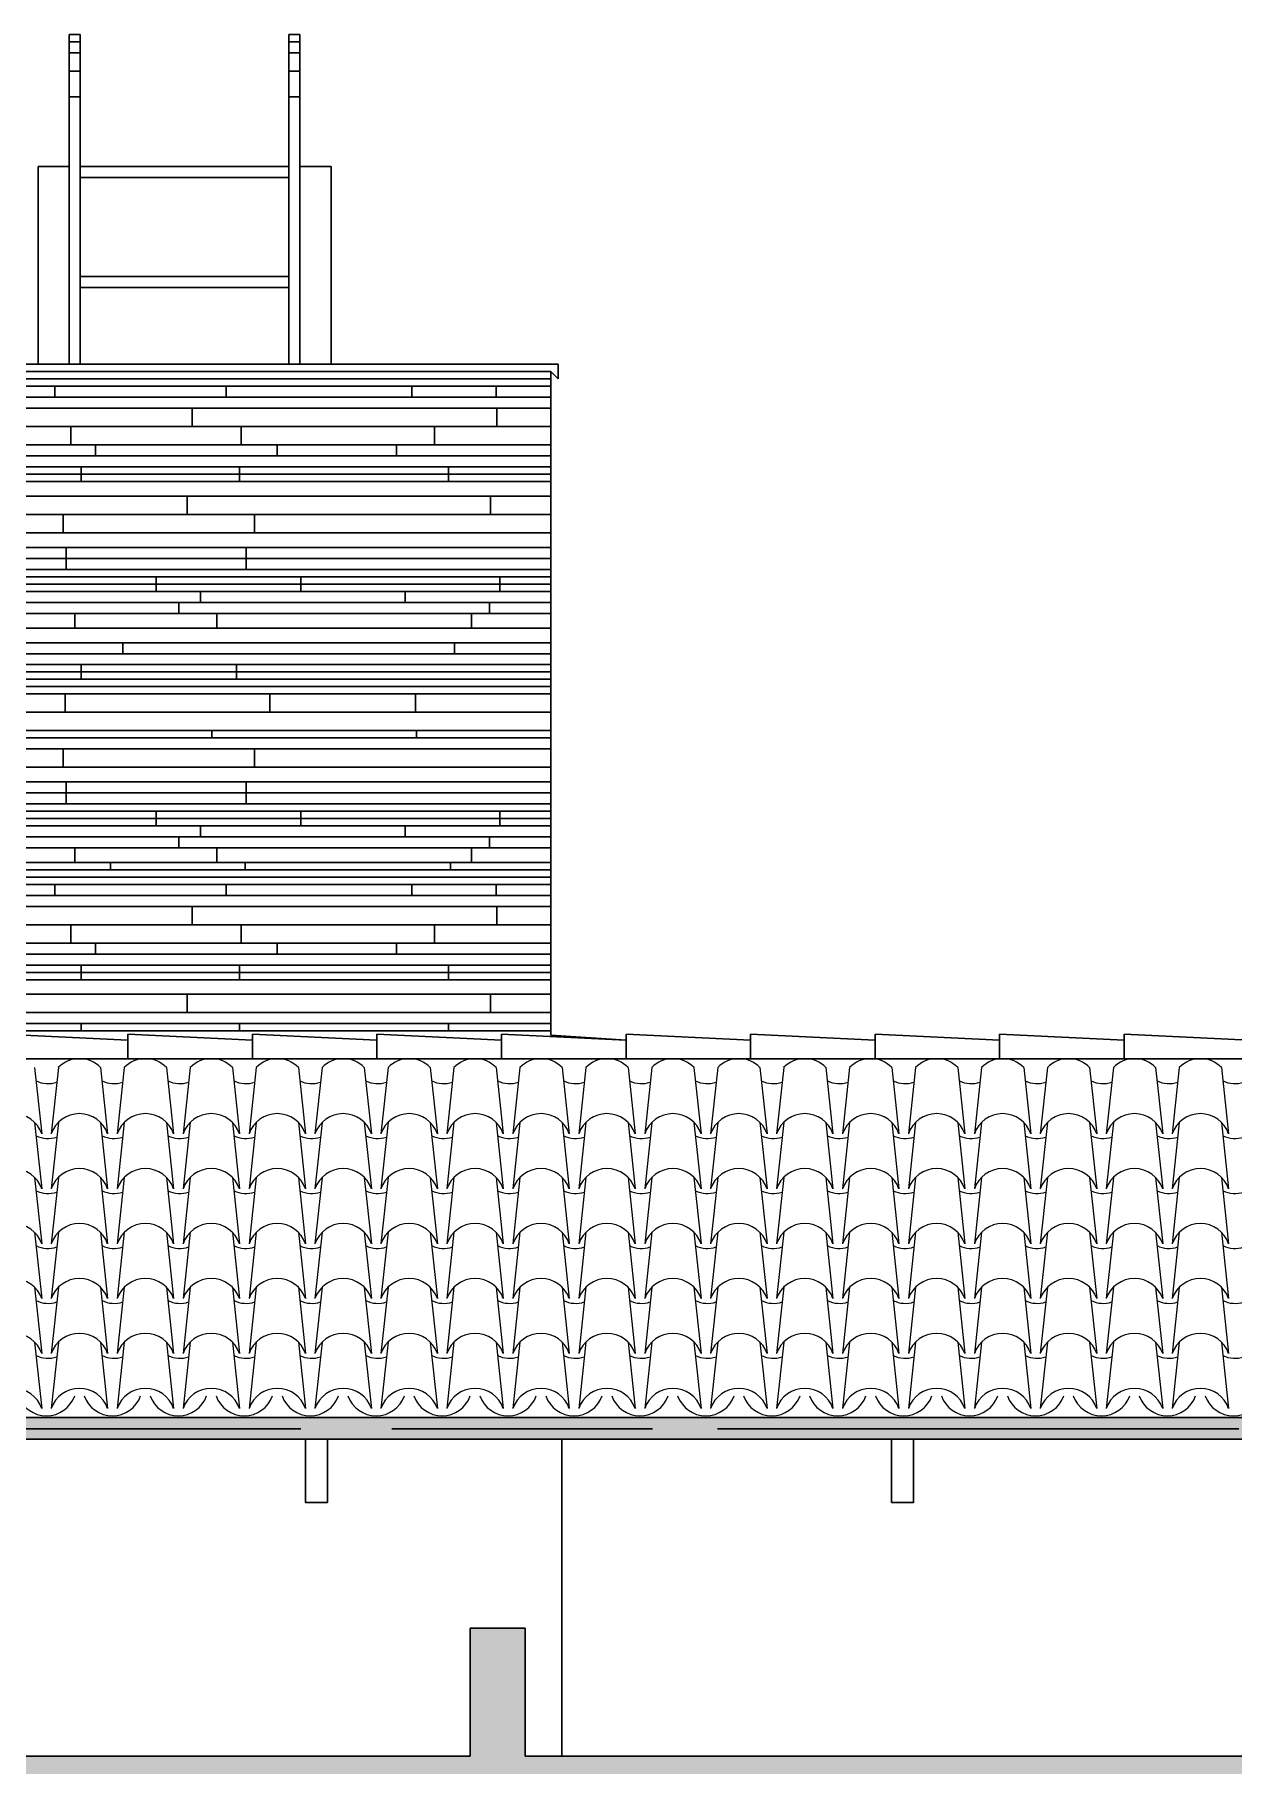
# Model space of a CAD drawing. Header units: millimetres. Extents: x -4228 to 27092, y -6721 to 984.
# Drawn here: x 23708.6 to 24035.8, y -932.7 to -460.2 of the extents above; entities that cross this region are included whole.
import ezdxf

# ---------------------------------------------------------------- set-up
doc = ezdxf.new("R2010")
doc.units = ezdxf.units.MM
doc.header["$LTSCALE"] = 50
for name, color, linetype in [('HACHURA', 2, 'Continuous'), ('hatch', 2, 'Continuous'), ('madeiramento', 2, 'Continuous'), ('PAREDES', 6, 'Continuous'), ('PAREDES3', 2, 'Continuous'), ('pedras', 2, 'Continuous'), ('PENA24', 24, 'Continuous'), ('PENA_01', 3, 'Continuous'), ('telhas', 3, 'Continuous')]:
    doc.layers.add(name, color=color, linetype=linetype)

msp = doc.modelspace()

# ---------------------------------------------------------------- hatches: boundary and pattern name
at = {"layer": 'HACHURA', "linetype": 'Continuous', "lineweight": 30}
h = msp.add_hatch(dxfattribs=at)
h.set_pattern_fill('AR-CONC', color=256, scale=0.2, style=0)
h.set_pattern_definition([(50, (26561.214, 204.87), (36.43693, -3.18782), [3.81, -41.91]), (355, (26561.214, 204.87), (-7.04857, 38.21133), [3.048, -33.528]), (100.451, (26564.25, 204.603), (29.3885, 35.02334), [3.238, -35.618]), (46.1842, (26561.214, 215.03), (54.2158, -8.40847), [5.715, -62.865]), (96.6356, (26565.73, 214.33), (47.48085, 49.4851), [4.857, -53.427]), (351.184, (26561.214, 215.03), (47.4809, 49.485), [4.572, -50.292]), (21, (26566.294, 212.49), (30.32298, -20.4531), [3.81, -41.91]), (326, (26566.294, 212.49), (12.3604, 36.8376), [3.048, -33.528]), (71.4514, (26568.82, 210.785), (42.6833, 16.38457), [3.238, -35.618]), (37.5, (26561.214, 204.869), (0.61772, 16.911008), [0, -33.1216, 0, -34.036, 0, -33.655]), (7.5, (26561.214, 204.869), (13.36393, 20.036115), [0, -19.4056, 0, -32.3596, 0, -12.827]), (327.5, (26549.886, 204.869), (27.11812, -1.14575), [0, -12.7, 0, -39.624, 0, -52.578]), (317.5, (26544.806, 204.87), (29.62584, 5.0853), [0, -16.51, 0, -26.3144, 0, -37.338])])
h.paths.add_polyline_path([(25342.52, -930.24), (24562.52, -930.24), (24562.52, -895.24), (24547.52, -895.24), (24547.52, -930.24), (24202.52, -930.24), (24202.52, -895.24), (24187.52, -895.24), (24187.52, -930.24), (23842.52, -930.24), (23842.52, -895.24), (23827.52, -895.24), (23827.52, -930.24), (22757.52, -930.24), (22757.52, -925.24), (22742.52, -925.24), (22742.52, -945.24), (22847.52, -945.24), (22847.52, -995.24), (22862.52, -995.24), (22862.52, -945.24), (23402.52, -945.24), (23402.52, -995.24), (23417.52, -995.24), (23417.52, -945.24), (24727.52, -945.24), (24907.52, -945.24), (24907.52, -970.24), (24922.52, -970.24), (24922.52, -945.24), (25027.52, -945.24), (25327.52, -945.24), (25327.52, -966.06), (25327.52, -970.24), (25342.52, -970.24)])
at = {"layer": 'hatch', "linetype": 'Continuous', "lineweight": 30}
h = msp.add_hatch(dxfattribs=at)
h.set_pattern_fill('AR-SAND', color=256, scale=0.3, style=0)
h.set_pattern_definition([(37.5, (28231.535, -1153.837), (-0.48001, 14.682397), [0, -11.5824, 0, -12.954, 0, -12.3825]), (7.5, (28231.535, -1153.837), (13.4857, 21.50475), [0, -6.2484, 0, -10.4394, 0, -4.0005]), (327.5, (28222.162, -1153.837), (23.72977, 0.043116), [0, -3.81, 0, -13.716, 0, -17.907]), (317.5, (28222.162, -1153.837), (22.90669, 6.68788), [0, -1.905, 0, -8.9916, 0, -10.287])])
h.paths.add_polyline_path([(24547.52, -843.7), (24547.52, -837.81), (23302.52, -837.81), (23302.52, -843.7), (23308.52, -843.7)])
h = msp.add_hatch(dxfattribs=at)
h.set_pattern_fill('AR-RROOF', color=3, scale=0.7, style=0)
h.set_pattern_definition([(0, (28231.535, -1153.837), (39.116, 17.78), [266.7, -35.56, 88.9, -17.78]), (0, (28255.182, -1144.947), (-17.78, 23.6474), [53.34, -5.8674, 106.68, -13.335]), (0, (28240.425, -1138.724), (92.456, 11.9126), [142.24, -24.892, 71.12, -17.78])])
h.paths.add_polyline_path([(24547.52, -837.81), (23302.52, -837.81), (23302.52, -843.7), (23308.52, -843.7), (24547.52, -843.7)])

# ---------------------------------------------------------------- linework, layer by layer
at = {"layer": 'madeiramento', "linetype": 'Continuous', "lineweight": 30}
for p, q in [((23302.52, -837.81), (24547.52, -837.81)), ((23302.52, -843.7), (24547.52, -843.7))]:
    msp.add_line(p, q, dxfattribs=at)
at = {"layer": 'madeiramento', "color": 4, "linetype": 'Continuous', "lineweight": 30}
for points in [[(23782.52, -843.7), (23788.52, -843.7), (23788.52, -860.93), (23782.52, -860.93)], [(23942.52, -843.7), (23948.52, -843.7), (23948.52, -860.93), (23942.52, -860.93)]]:
    msp.add_lwpolyline(points, close=True, dxfattribs=at)
at = {"layer": 'PAREDES', "linetype": 'Continuous', "lineweight": 30}
for p, q in [((23827.52, -895.24), (23827.52, -930.24)), ((23827.52, -895.24), (23842.52, -895.24)), ((23842.52, -895.24), (23842.52, -930.24)), ((22757.52, -930.24), (23827.52, -930.24)), ((23842.52, -930.24), (24187.52, -930.24))]:
    msp.add_line(p, q, dxfattribs=at)
at = {"layer": 'PAREDES3', "linetype": 'Continuous', "lineweight": 30}
for p, q in [((23550.52, -552.24), (23849.52, -552.24)), ((23849.52, -552.24), (23849.52, -733.43)), ((23852.52, -843.7), (23852.52, -930.24))]:
    msp.add_line(p, q, dxfattribs=at)
at = {"layer": 'pedras', "color": 53, "linetype": 'Continuous', "lineweight": 30}
for p, q in [((23550.52, -554.24), (23849.52, -554.24)), ((23550.52, -556.24), (23849.52, -556.24)), ((23714.09, -559.24), (23714.09, -556.24)), ((23760.87, -559.24), (23760.87, -556.24)), ((23811.54, -559.24), (23811.54, -556.24)), ((23834.54, -559.24), (23834.54, -556.24)), ((23550.52, -559.24), (23849.52, -559.24)), ((23550.52, -562.24), (23849.52, -562.24)), ((23751.56, -567.24), (23751.56, -562.24)), ((23834.8, -567.24), (23834.8, -562.24)), ((23550.52, -567.24), (23849.52, -567.24)), ((23718.48, -572.24), (23718.48, -567.24)), ((23765, -572.24), (23765, -567.24)), ((23817.74, -572.24), (23817.74, -567.24)), ((23550.52, -572.24), (23849.52, -572.24)), ((23550.52, -575.24), (23849.52, -575.24)), ((23725.2, -575.24), (23725.2, -572.24)), ((23774.82, -575.24), (23774.82, -572.24)), ((23807.4, -575.24), (23807.4, -572.24)), ((23550.52, -578.24), (23849.52, -578.24)), ((23550.52, -580.24), (23849.52, -580.24)), ((23721.33, -582.24), (23721.33, -578.24)), ((23764.49, -582.24), (23764.49, -578.24)), ((23821.61, -582.24), (23821.61, -578.24)), ((23550.52, -582.24), (23849.52, -582.24)), ((23550.52, -586.24), (23849.52, -586.24)), ((23750.27, -591.24), (23750.27, -586.24)), ((23832.99, -591.24), (23832.99, -586.24)), ((23550.52, -591.24), (23849.52, -591.24)), ((23550.52, -591.24), (23849.52, -591.24)), ((23716.42, -596.24), (23716.42, -591.24)), ((23768.62, -596.24), (23768.62, -591.24)), ((23550.52, -596.24), (23849.52, -596.24)), ((23550.52, -600.24), (23849.52, -600.24)), ((23550.52, -603.24), (23849.52, -603.24)), ((23717.19, -606.24), (23717.19, -600.24)), ((23766.3, -606.24), (23766.3, -600.24)), ((23550.52, -606.24), (23849.52, -606.24)), ((23550.52, -608.24), (23849.52, -608.24)), ((23741.74, -612.24), (23741.74, -608.24)), ((23781.28, -612.24), (23781.28, -608.24)), ((23835.57, -612.24), (23835.57, -608.24)), ((23550.52, -610.24), (23849.52, -610.24)), ((23550.52, -612.24), (23849.52, -612.24)), ((23753.89, -615.24), (23753.89, -612.24)), ((23809.73, -615.24), (23809.73, -612.24)), ((23550.52, -615.24), (23849.52, -615.24)), ((23550.52, -618.24), (23849.52, -618.24)), ((23719.52, -622.24), (23719.52, -618.24)), ((23747.95, -618.24), (23747.95, -615.24)), ((23758.28, -622.24), (23758.28, -618.24)), ((23827.82, -622.24), (23827.82, -618.24)), ((23832.73, -618.24), (23832.73, -615.24)), ((23550.52, -622.24), (23849.52, -622.24)), ((23550.52, -626.24), (23849.52, -626.24)), ((23732.7, -629.24), (23732.7, -626.24)), ((23823.17, -629.24), (23823.17, -626.24)), ((23550.52, -629.24), (23849.52, -629.24)), ((23550.52, -632.24), (23849.52, -632.24)), ((23721.33, -636.24), (23721.33, -632.24)), ((23763.71, -636.24), (23763.71, -632.24)), ((23550.52, -634.24), (23849.52, -634.24)), ((23550.52, -636.24), (23849.52, -636.24)), ((23550.52, -638.24), (23849.52, -638.24)), ((23550.52, -640.24), (23849.52, -640.24)), ((23716.93, -645.24), (23716.93, -640.24)), ((23772.76, -645.24), (23772.76, -640.24)), ((23812.57, -645.24), (23812.57, -640.24)), ((23550.52, -645.24), (23849.52, -645.24)), ((23550.52, -650.24), (23849.52, -650.24)), ((23756.99, -652.24), (23756.99, -650.24)), ((23812.83, -652.24), (23812.83, -650.24)), ((23550.52, -652.24), (23849.52, -652.24)), ((23550.52, -655.24), (23849.52, -655.24)), ((23716.42, -660.24), (23716.42, -655.24)), ((23768.62, -660.24), (23768.62, -655.24)), ((23550.52, -660.24), (23849.52, -660.24)), ((23550.52, -664.24), (23849.52, -664.24)), ((23717.19, -670.24), (23717.19, -664.24)), ((23766.3, -670.24), (23766.3, -664.24)), ((23550.52, -667.24), (23849.52, -667.24)), ((23550.52, -670.24), (23849.52, -670.24)), ((23550.52, -672.24), (23849.52, -672.24)), ((23550.52, -674.24), (23849.52, -674.24)), ((23741.74, -676.24), (23741.74, -672.24)), ((23781.28, -676.24), (23781.28, -672.24)), ((23835.57, -676.24), (23835.57, -672.24)), ((23550.52, -676.24), (23849.52, -676.24)), ((23550.52, -679.24), (23849.52, -679.24)), ((23747.95, -682.24), (23747.95, -679.24)), ((23753.89, -679.24), (23753.89, -676.24)), ((23809.73, -679.24), (23809.73, -676.24)), ((23832.73, -682.24), (23832.73, -679.24)), ((23550.52, -682.24), (23849.52, -682.24)), ((23719.52, -686.24), (23719.52, -682.24)), ((23758.28, -686.24), (23758.28, -682.24)), ((23827.82, -686.24), (23827.82, -682.24)), ((23550.52, -686.24), (23849.52, -686.24)), ((23550.52, -688.24), (23849.52, -688.24)), ((23729.34, -688.24), (23729.34, -686.24)), ((23766.04, -688.24), (23766.04, -686.24)), ((23822.13, -688.24), (23822.13, -686.24)), ((23550.52, -690.24), (23849.52, -690.24)), ((23550.52, -692.24), (23849.52, -692.24)), ((23714.09, -695.24), (23714.09, -692.24)), ((23760.87, -695.24), (23760.87, -692.24)), ((23811.54, -695.24), (23811.54, -692.24)), ((23834.54, -695.24), (23834.54, -692.24)), ((23550.52, -695.24), (23849.52, -695.24)), ((23550.52, -698.24), (23849.52, -698.24)), ((23751.56, -703.24), (23751.56, -698.24)), ((23834.8, -703.24), (23834.8, -698.24)), ((23550.52, -703.24), (23849.52, -703.24)), ((23718.48, -708.24), (23718.48, -703.24)), ((23765, -708.24), (23765, -703.24)), ((23817.74, -708.24), (23817.74, -703.24)), ((23550.52, -708.24), (23849.52, -708.24)), ((23725.2, -711.24), (23725.2, -708.24)), ((23774.82, -711.24), (23774.82, -708.24)), ((23807.4, -711.24), (23807.4, -708.24)), ((23550.52, -711.24), (23849.52, -711.24)), ((23550.52, -714.24), (23849.52, -714.24)), ((23550.52, -716.24), (23849.52, -716.24)), ((23721.33, -718.24), (23721.33, -714.24)), ((23764.49, -718.24), (23764.49, -714.24)), ((23821.61, -718.24), (23821.61, -714.24)), ((23550.52, -718.24), (23849.52, -718.24)), ((23550.52, -722.24), (23849.52, -722.24)), ((23750.27, -727.24), (23750.27, -722.24)), ((23832.99, -727.24), (23832.99, -722.24)), ((23550.52, -727.24), (23849.52, -727.24)), ((23550.52, -730.24), (23849.52, -730.24)), ((23550.52, -732.24), (23849.52, -732.24)), ((23721.33, -732.24), (23721.33, -730.24)), ((23764.49, -732.24), (23764.49, -730.24)), ((23821.61, -732.24), (23821.61, -730.24))]:
    msp.add_line(p, q, dxfattribs=at)
at = {"layer": 'PENA24', "color": 3}
for p, q in [((23708.58, -742.2), (23710.52, -760.31)), ((23715.06, -742.2), (23713.12, -760.31)), ((23726.58, -742.2), (23728.52, -760.31)), ((23733.06, -742.2), (23731.12, -760.31)), ((23744.58, -742.2), (23746.52, -760.31)), ((23751.06, -742.2), (23749.12, -760.31)), ((23762.58, -742.2), (23764.52, -760.31)), ((23769.06, -742.2), (23767.12, -760.31)), ((23780.58, -742.2), (23782.52, -760.31)), ((23787.06, -742.2), (23785.12, -760.31)), ((23798.58, -742.2), (23800.52, -760.31)), ((23805.06, -742.2), (23803.12, -760.31)), ((23816.58, -742.2), (23818.52, -760.31)), ((23823.06, -742.2), (23821.12, -760.31)), ((23834.58, -742.2), (23836.52, -760.31)), ((23841.06, -742.2), (23839.12, -760.31)), ((23852.58, -742.2), (23854.52, -760.31)), ((23859.06, -742.2), (23857.12, -760.31)), ((23870.58, -742.2), (23872.52, -760.31)), ((23877.06, -742.2), (23875.12, -760.31)), ((23888.58, -742.2), (23890.52, -760.31)), ((23895.06, -742.2), (23893.12, -760.31)), ((23906.58, -742.2), (23908.52, -760.31)), ((23913.06, -742.2), (23911.12, -760.31)), ((23924.58, -742.2), (23926.52, -760.31)), ((23931.06, -742.2), (23929.12, -760.31)), ((23942.58, -742.2), (23944.52, -760.31)), ((23949.06, -742.2), (23947.12, -760.31)), ((23960.58, -742.2), (23962.52, -760.31)), ((23967.06, -742.2), (23965.12, -760.31)), ((23978.58, -742.2), (23980.52, -760.31)), ((23985.06, -742.2), (23983.12, -760.31)), ((23996.58, -742.2), (23998.52, -760.31)), ((24003.06, -742.2), (24001.12, -760.31)), ((24014.58, -742.2), (24016.52, -760.31)), ((24021.06, -742.2), (24019.12, -760.31)), ((24032.58, -742.2), (24034.52, -760.31)), ((23708.58, -757.2), (23710.52, -775.31)), ((23715.06, -757.2), (23713.12, -775.31)), ((23726.58, -757.2), (23728.52, -775.31)), ((23733.06, -757.2), (23731.12, -775.31)), ((23744.58, -757.2), (23746.52, -775.31)), ((23751.06, -757.2), (23749.12, -775.31)), ((23762.58, -757.2), (23764.52, -775.31)), ((23769.06, -757.2), (23767.12, -775.31)), ((23780.58, -757.2), (23782.52, -775.31)), ((23787.06, -757.2), (23785.12, -775.31)), ((23798.58, -757.2), (23800.52, -775.31)), ((23805.06, -757.2), (23803.12, -775.31)), ((23816.58, -757.2), (23818.52, -775.31)), ((23823.06, -757.2), (23821.12, -775.31)), ((23834.58, -757.2), (23836.52, -775.31)), ((23841.06, -757.2), (23839.12, -775.31)), ((23852.58, -757.2), (23854.52, -775.31)), ((23859.06, -757.2), (23857.12, -775.31)), ((23870.58, -757.2), (23872.52, -775.31)), ((23877.06, -757.2), (23875.12, -775.31)), ((23888.58, -757.2), (23890.52, -775.31)), ((23895.06, -757.2), (23893.12, -775.31)), ((23906.58, -757.2), (23908.52, -775.31)), ((23913.06, -757.2), (23911.12, -775.31)), ((23924.58, -757.2), (23926.52, -775.31)), ((23931.06, -757.2), (23929.12, -775.31)), ((23942.58, -757.2), (23944.52, -775.31)), ((23949.06, -757.2), (23947.12, -775.31)), ((23960.58, -757.2), (23962.52, -775.31)), ((23967.06, -757.2), (23965.12, -775.31)), ((23978.58, -757.2), (23980.52, -775.31)), ((23985.06, -757.2), (23983.12, -775.31)), ((23996.58, -757.2), (23998.52, -775.31)), ((24003.06, -757.2), (24001.12, -775.31)), ((24014.58, -757.2), (24016.52, -775.31)), ((24021.06, -757.2), (24019.12, -775.31)), ((24032.58, -757.2), (24034.52, -775.31)), ((23708.58, -772.2), (23710.52, -790.31)), ((23715.06, -772.2), (23713.12, -790.31)), ((23726.58, -772.2), (23728.52, -790.31)), ((23733.06, -772.2), (23731.12, -790.31)), ((23744.58, -772.2), (23746.52, -790.31)), ((23751.06, -772.2), (23749.12, -790.31)), ((23762.58, -772.2), (23764.52, -790.31)), ((23769.06, -772.2), (23767.12, -790.31)), ((23780.58, -772.2), (23782.52, -790.31)), ((23787.06, -772.2), (23785.12, -790.31)), ((23798.58, -772.2), (23800.52, -790.31)), ((23805.06, -772.2), (23803.12, -790.31)), ((23816.58, -772.2), (23818.52, -790.31)), ((23823.06, -772.2), (23821.12, -790.31)), ((23834.58, -772.2), (23836.52, -790.31)), ((23841.06, -772.2), (23839.12, -790.31)), ((23852.58, -772.2), (23854.52, -790.31)), ((23859.06, -772.2), (23857.12, -790.31)), ((23870.58, -772.2), (23872.52, -790.31)), ((23877.06, -772.2), (23875.12, -790.31)), ((23888.58, -772.2), (23890.52, -790.31)), ((23895.06, -772.2), (23893.12, -790.31)), ((23906.58, -772.2), (23908.52, -790.31)), ((23913.06, -772.2), (23911.12, -790.31)), ((23924.58, -772.2), (23926.52, -790.31)), ((23931.06, -772.2), (23929.12, -790.31)), ((23942.58, -772.2), (23944.52, -790.31)), ((23949.06, -772.2), (23947.12, -790.31)), ((23960.58, -772.2), (23962.52, -790.31)), ((23967.06, -772.2), (23965.12, -790.31)), ((23978.58, -772.2), (23980.52, -790.31)), ((23985.06, -772.2), (23983.12, -790.31)), ((23996.58, -772.2), (23998.52, -790.31)), ((24003.06, -772.2), (24001.12, -790.31)), ((24014.58, -772.2), (24016.52, -790.31)), ((24021.06, -772.2), (24019.12, -790.31)), ((24032.58, -772.2), (24034.52, -790.31)), ((23708.58, -787.2), (23710.52, -805.31)), ((23715.06, -787.2), (23713.12, -805.31)), ((23726.58, -787.2), (23728.52, -805.31)), ((23733.06, -787.2), (23731.12, -805.31)), ((23744.58, -787.2), (23746.52, -805.31)), ((23751.06, -787.2), (23749.12, -805.31)), ((23762.58, -787.2), (23764.52, -805.31)), ((23769.06, -787.2), (23767.12, -805.31)), ((23780.58, -787.2), (23782.52, -805.31)), ((23787.06, -787.2), (23785.12, -805.31)), ((23798.58, -787.2), (23800.52, -805.31)), ((23805.06, -787.2), (23803.12, -805.31)), ((23816.58, -787.2), (23818.52, -805.31)), ((23823.06, -787.2), (23821.12, -805.31)), ((23834.58, -787.2), (23836.52, -805.31)), ((23841.06, -787.2), (23839.12, -805.31)), ((23852.58, -787.2), (23854.52, -805.31)), ((23859.06, -787.2), (23857.12, -805.31)), ((23870.58, -787.2), (23872.52, -805.31)), ((23877.06, -787.2), (23875.12, -805.31)), ((23888.58, -787.2), (23890.52, -805.31)), ((23895.06, -787.2), (23893.12, -805.31)), ((23906.58, -787.2), (23908.52, -805.31)), ((23913.06, -787.2), (23911.12, -805.31)), ((23924.58, -787.2), (23926.52, -805.31)), ((23931.06, -787.2), (23929.12, -805.31)), ((23942.58, -787.2), (23944.52, -805.31)), ((23949.06, -787.2), (23947.12, -805.31)), ((23960.58, -787.2), (23962.52, -805.31)), ((23967.06, -787.2), (23965.12, -805.31)), ((23978.58, -787.2), (23980.52, -805.31)), ((23985.06, -787.2), (23983.12, -805.31)), ((23996.58, -787.2), (23998.52, -805.31)), ((24003.06, -787.2), (24001.12, -805.31)), ((24014.58, -787.2), (24016.52, -805.31)), ((24021.06, -787.2), (24019.12, -805.31)), ((24032.58, -787.2), (24034.52, -805.31)), ((23708.58, -802.2), (23710.52, -820.31)), ((23715.06, -802.2), (23713.12, -820.31)), ((23726.58, -802.2), (23728.52, -820.31)), ((23733.06, -802.2), (23731.12, -820.31)), ((23744.58, -802.2), (23746.52, -820.31)), ((23751.06, -802.2), (23749.12, -820.31)), ((23762.58, -802.2), (23764.52, -820.31)), ((23769.06, -802.2), (23767.12, -820.31)), ((23780.58, -802.2), (23782.52, -820.31)), ((23787.06, -802.2), (23785.12, -820.31)), ((23798.58, -802.2), (23800.52, -820.31)), ((23805.06, -802.2), (23803.12, -820.31)), ((23816.58, -802.2), (23818.52, -820.31)), ((23823.06, -802.2), (23821.12, -820.31)), ((23834.58, -802.2), (23836.52, -820.31)), ((23841.06, -802.2), (23839.12, -820.31)), ((23852.58, -802.2), (23854.52, -820.31)), ((23859.06, -802.2), (23857.12, -820.31)), ((23870.58, -802.2), (23872.52, -820.31)), ((23877.06, -802.2), (23875.12, -820.31)), ((23888.58, -802.2), (23890.52, -820.31)), ((23895.06, -802.2), (23893.12, -820.31)), ((23906.58, -802.2), (23908.52, -820.31)), ((23913.06, -802.2), (23911.12, -820.31)), ((23924.58, -802.2), (23926.52, -820.31)), ((23931.06, -802.2), (23929.12, -820.31)), ((23942.58, -802.2), (23944.52, -820.31)), ((23949.06, -802.2), (23947.12, -820.31)), ((23960.58, -802.2), (23962.52, -820.31)), ((23967.06, -802.2), (23965.12, -820.31)), ((23978.58, -802.2), (23980.52, -820.31)), ((23985.06, -802.2), (23983.12, -820.31)), ((23996.58, -802.2), (23998.52, -820.31)), ((24003.06, -802.2), (24001.12, -820.31)), ((24014.58, -802.2), (24016.52, -820.31)), ((24021.06, -802.2), (24019.12, -820.31)), ((24032.58, -802.2), (24034.52, -820.31)), ((23708.58, -817.2), (23710.52, -835.31)), ((23715.06, -817.2), (23713.12, -835.31)), ((23726.58, -817.2), (23728.52, -835.31)), ((23733.06, -817.2), (23731.12, -835.31)), ((23744.58, -817.2), (23746.52, -835.31)), ((23751.06, -817.2), (23749.12, -835.31)), ((23762.58, -817.2), (23764.52, -835.31)), ((23769.06, -817.2), (23767.12, -835.31)), ((23780.58, -817.2), (23782.52, -835.31)), ((23787.06, -817.2), (23785.12, -835.31)), ((23798.58, -817.2), (23800.52, -835.31)), ((23805.06, -817.2), (23803.12, -835.31)), ((23816.58, -817.2), (23818.52, -835.31)), ((23823.06, -817.2), (23821.12, -835.31)), ((23834.58, -817.2), (23836.52, -835.31)), ((23841.06, -817.2), (23839.12, -835.31)), ((23852.58, -817.2), (23854.52, -835.31)), ((23859.06, -817.2), (23857.12, -835.31)), ((23870.58, -817.2), (23872.52, -835.31)), ((23877.06, -817.2), (23875.12, -835.31)), ((23888.58, -817.2), (23890.52, -835.31)), ((23895.06, -817.2), (23893.12, -835.31)), ((23906.58, -817.2), (23908.52, -835.31)), ((23913.06, -817.2), (23911.12, -835.31)), ((23924.58, -817.2), (23926.52, -835.31)), ((23931.06, -817.2), (23929.12, -835.31)), ((23942.58, -817.2), (23944.52, -835.31)), ((23949.06, -817.2), (23947.12, -835.31)), ((23960.58, -817.2), (23962.52, -835.31)), ((23967.06, -817.2), (23965.12, -835.31)), ((23978.58, -817.2), (23980.52, -835.31)), ((23985.06, -817.2), (23983.12, -835.31)), ((23996.58, -817.2), (23998.52, -835.31)), ((24003.06, -817.2), (24001.12, -835.31)), ((24014.58, -817.2), (24016.52, -835.31)), ((24021.06, -817.2), (24019.12, -835.31)), ((24032.58, -817.2), (24034.52, -835.31))]:
    msp.add_line(p, q, dxfattribs=at)
for centre, radius, start, end in [((23720.82, -747.95), 8.14, 44.9328, 135.0672), ((23738.82, -747.95), 8.14, 44.9328, 135.0672), ((23756.82, -747.95), 8.14, 44.9328, 135.0672), ((23774.82, -747.95), 8.14, 44.9328, 135.0672), ((23792.82, -747.95), 8.14, 44.9328, 135.0672), ((23810.82, -747.95), 8.14, 44.9328, 135.0672), ((23828.82, -747.95), 8.14, 44.9328, 135.0672), ((23846.82, -747.95), 8.14, 44.9328, 135.0672), ((23864.82, -747.95), 8.14, 44.9328, 135.0672), ((23882.82, -747.95), 8.14, 44.9328, 135.0672), ((23900.82, -747.95), 8.14, 44.9328, 135.0672), ((23918.82, -747.95), 8.14, 44.9328, 135.0672), ((23936.82, -747.95), 8.14, 44.9328, 135.0672), ((23954.82, -747.95), 8.14, 44.9328, 135.0672), ((23972.82, -747.95), 8.14, 44.9328, 135.0672), ((23990.82, -747.95), 8.14, 44.9328, 135.0672), ((24008.82, -747.95), 8.14, 44.9328, 135.0672), ((24026.82, -747.95), 8.14, 44.9328, 135.0672), ((23712.25, -739.17), 7.44, 243.9234, 288.6886), ((23730.25, -739.17), 7.44, 243.9234, 288.6886), ((23748.25, -739.17), 7.44, 243.9234, 288.6886), ((23766.25, -739.17), 7.44, 243.9234, 288.6886), ((23784.25, -739.17), 7.44, 243.9234, 288.6886), ((23802.25, -739.17), 7.44, 243.9234, 288.6886), ((23820.25, -739.17), 7.44, 243.9234, 288.6886), ((23838.25, -739.17), 7.44, 243.9234, 288.6886), ((23856.25, -739.17), 7.44, 243.9234, 288.6886), ((23874.25, -739.17), 7.44, 243.9234, 288.6886), ((23892.25, -739.17), 7.44, 243.9234, 288.6886), ((23910.25, -739.17), 7.44, 243.9234, 288.6886), ((23928.25, -739.17), 7.44, 243.9234, 288.6886), ((23946.25, -739.17), 7.44, 243.9234, 288.6886), ((23964.25, -739.17), 7.44, 243.9234, 288.6886), ((23982.25, -739.17), 7.44, 243.9234, 288.6886), ((24000.25, -739.17), 7.44, 243.9234, 288.6886), ((24018.25, -739.17), 7.44, 243.9234, 288.6886), ((24036.25, -739.17), 7.44, 243.9234, 288.6886), ((23702.82, -762.95), 8.14, 18.9246, 161.0754), ((23720.82, -762.95), 8.14, 18.9246, 161.0754), ((23738.82, -762.95), 8.14, 18.9246, 161.0754), ((23756.82, -762.95), 8.14, 18.9246, 161.0754), ((23774.82, -762.95), 8.14, 18.9246, 161.0754), ((23792.82, -762.95), 8.14, 18.9246, 161.0754), ((23810.82, -762.95), 8.14, 18.9246, 161.0754), ((23828.82, -762.95), 8.14, 18.9246, 161.0754), ((23846.82, -762.95), 8.14, 18.9246, 161.0754), ((23864.82, -762.95), 8.14, 18.9246, 161.0754), ((23882.82, -762.95), 8.14, 18.9246, 161.0754), ((23900.82, -762.95), 8.14, 18.9246, 161.0754), ((23918.82, -762.95), 8.14, 18.9246, 161.0754), ((23936.82, -762.95), 8.14, 18.9246, 161.0754), ((23954.82, -762.95), 8.14, 18.9246, 161.0754), ((23972.82, -762.95), 8.14, 18.9246, 161.0754), ((23990.82, -762.95), 8.14, 18.9246, 161.0754), ((24008.82, -762.95), 8.14, 18.9246, 161.0754), ((24026.82, -762.95), 8.14, 18.9246, 161.0754), ((23712.25, -754.17), 7.44, 243.9234, 288.6886), ((23730.25, -754.17), 7.44, 243.9234, 288.6886), ((23748.25, -754.17), 7.44, 243.9234, 288.6886), ((23766.25, -754.17), 7.44, 243.9234, 288.6886), ((23784.25, -754.17), 7.44, 243.9234, 288.6886), ((23802.25, -754.17), 7.44, 243.9234, 288.6886), ((23802.25, -754.17), 7.44, 243.9234, 288.6886), ((23820.25, -754.17), 7.44, 243.9234, 288.6886), ((23820.25, -754.17), 7.44, 243.9234, 288.6886), ((23838.25, -754.17), 7.44, 243.9234, 288.6886), ((23838.25, -754.17), 7.44, 243.9234, 288.6886), ((23856.25, -754.17), 7.44, 243.9234, 288.6886), ((23856.25, -754.17), 7.44, 243.9234, 288.6886), ((23874.25, -754.17), 7.44, 243.9234, 288.6886), ((23874.25, -754.17), 7.44, 243.9234, 288.6886), ((23892.25, -754.17), 7.44, 243.9234, 288.6886), ((23892.25, -754.17), 7.44, 243.9234, 288.6886), ((23910.25, -754.17), 7.44, 243.9234, 288.6886), ((23928.25, -754.17), 7.44, 243.9234, 288.6886), ((23946.25, -754.17), 7.44, 243.9234, 288.6886), ((23964.25, -754.17), 7.44, 243.9234, 288.6886), ((23982.25, -754.17), 7.44, 243.9234, 288.6886), ((24000.25, -754.17), 7.44, 243.9234, 288.6886), ((24018.25, -754.17), 7.44, 243.9234, 288.6886), ((24036.25, -754.17), 7.44, 243.9234, 288.6886), ((23702.82, -777.95), 8.14, 18.9246, 161.0754), ((23720.82, -777.95), 8.14, 18.9246, 161.0754), ((23738.82, -777.95), 8.14, 18.9246, 161.0754), ((23756.82, -777.95), 8.14, 18.9246, 161.0754), ((23774.82, -777.95), 8.14, 18.9246, 161.0754), ((23792.82, -777.95), 8.14, 18.9246, 161.0754), ((23810.82, -777.95), 8.14, 18.9246, 161.0754), ((23828.82, -777.95), 8.14, 18.9246, 161.0754), ((23846.82, -777.95), 8.14, 18.9246, 161.0754), ((23864.82, -777.95), 8.14, 18.9246, 161.0754), ((23882.82, -777.95), 8.14, 18.9246, 161.0754), ((23900.82, -777.95), 8.14, 18.9246, 161.0754), ((23918.82, -777.95), 8.14, 18.9246, 161.0754), ((23936.82, -777.95), 8.14, 18.9246, 161.0754), ((23954.82, -777.95), 8.14, 18.9246, 161.0754), ((23972.82, -777.95), 8.14, 18.9246, 161.0754), ((23990.82, -777.95), 8.14, 18.9246, 161.0754), ((24008.82, -777.95), 8.14, 18.9246, 161.0754), ((24026.82, -777.95), 8.14, 18.9246, 161.0754), ((23712.25, -769.17), 7.44, 243.9234, 288.6886), ((23730.25, -769.17), 7.44, 243.9234, 288.6886), ((23748.25, -769.17), 7.44, 243.9234, 288.6886), ((23766.25, -769.17), 7.44, 243.9234, 288.6886), ((23784.25, -769.17), 7.44, 243.9234, 288.6886), ((23802.25, -769.17), 7.44, 243.9234, 288.6886), ((23802.25, -769.17), 7.44, 243.9234, 288.6886), ((23820.25, -769.17), 7.44, 243.9234, 288.6886), ((23820.25, -769.17), 7.44, 243.9234, 288.6886), ((23838.25, -769.17), 7.44, 243.9234, 288.6886), ((23838.25, -769.17), 7.44, 243.9234, 288.6886), ((23856.25, -769.17), 7.44, 243.9234, 288.6886), ((23856.25, -769.17), 7.44, 243.9234, 288.6886), ((23874.25, -769.17), 7.44, 243.9234, 288.6886), ((23874.25, -769.17), 7.44, 243.9234, 288.6886), ((23892.25, -769.17), 7.44, 243.9234, 288.6886), ((23892.25, -769.17), 7.44, 243.9234, 288.6886), ((23910.25, -769.17), 7.44, 243.9234, 288.6886), ((23928.25, -769.17), 7.44, 243.9234, 288.6886), ((23946.25, -769.17), 7.44, 243.9234, 288.6886), ((23964.25, -769.17), 7.44, 243.9234, 288.6886), ((23982.25, -769.17), 7.44, 243.9234, 288.6886), ((24000.25, -769.17), 7.44, 243.9234, 288.6886), ((24018.25, -769.17), 7.44, 243.9234, 288.6886), ((24036.25, -769.17), 7.44, 243.9234, 288.6886), ((23702.82, -792.95), 8.14, 18.9246, 161.0754), ((23720.82, -792.95), 8.14, 18.9246, 161.0754), ((23738.82, -792.95), 8.14, 18.9246, 161.0754), ((23756.82, -792.95), 8.14, 18.9246, 161.0754), ((23774.82, -792.95), 8.14, 18.9246, 161.0754), ((23792.82, -792.95), 8.14, 18.9246, 161.0754), ((23810.82, -792.95), 8.14, 18.9246, 161.0754), ((23828.82, -792.95), 8.14, 18.9246, 161.0754), ((23846.82, -792.95), 8.14, 18.9246, 161.0754), ((23864.82, -792.95), 8.14, 18.9246, 161.0754), ((23882.82, -792.95), 8.14, 18.9246, 161.0754), ((23900.82, -792.95), 8.14, 18.9246, 161.0754), ((23918.82, -792.95), 8.14, 18.9246, 161.0754), ((23936.82, -792.95), 8.14, 18.9246, 161.0754), ((23954.82, -792.95), 8.14, 18.9246, 161.0754), ((23972.82, -792.95), 8.14, 18.9246, 161.0754), ((23990.82, -792.95), 8.14, 18.9246, 161.0754), ((24008.82, -792.95), 8.14, 18.9246, 161.0754), ((24026.82, -792.95), 8.14, 18.9246, 161.0754), ((23712.25, -784.17), 7.44, 243.9234, 288.6886), ((23730.25, -784.17), 7.44, 243.9234, 288.6886), ((23748.25, -784.17), 7.44, 243.9234, 288.6886), ((23766.25, -784.17), 7.44, 243.9234, 288.6886), ((23784.25, -784.17), 7.44, 243.9234, 288.6886), ((23802.25, -784.17), 7.44, 243.9234, 288.6886), ((23802.25, -784.17), 7.44, 243.9234, 288.6886), ((23820.25, -784.17), 7.44, 243.9234, 288.6886), ((23820.25, -784.17), 7.44, 243.9234, 288.6886), ((23838.25, -784.17), 7.44, 243.9234, 288.6886), ((23838.25, -784.17), 7.44, 243.9234, 288.6886), ((23856.25, -784.17), 7.44, 243.9234, 288.6886), ((23856.25, -784.17), 7.44, 243.9234, 288.6886), ((23874.25, -784.17), 7.44, 243.9234, 288.6886), ((23874.25, -784.17), 7.44, 243.9234, 288.6886), ((23892.25, -784.17), 7.44, 243.9234, 288.6886), ((23892.25, -784.17), 7.44, 243.9234, 288.6886), ((23910.25, -784.17), 7.44, 243.9234, 288.6886), ((23928.25, -784.17), 7.44, 243.9234, 288.6886), ((23946.25, -784.17), 7.44, 243.9234, 288.6886), ((23964.25, -784.17), 7.44, 243.9234, 288.6886), ((23982.25, -784.17), 7.44, 243.9234, 288.6886), ((24000.25, -784.17), 7.44, 243.9234, 288.6886), ((24018.25, -784.17), 7.44, 243.9234, 288.6886), ((24036.25, -784.17), 7.44, 243.9234, 288.6886), ((23702.82, -807.95), 8.14, 18.9246, 161.0754), ((23720.82, -807.95), 8.14, 18.9246, 161.0754), ((23738.82, -807.95), 8.14, 18.9246, 161.0754), ((23756.82, -807.95), 8.14, 18.9246, 161.0754), ((23774.82, -807.95), 8.14, 18.9246, 161.0754), ((23792.82, -807.95), 8.14, 18.9246, 161.0754), ((23810.82, -807.95), 8.14, 18.9246, 161.0754), ((23828.82, -807.95), 8.14, 18.9246, 161.0754), ((23846.82, -807.95), 8.14, 18.9246, 161.0754), ((23864.82, -807.95), 8.14, 18.9246, 161.0754), ((23882.82, -807.95), 8.14, 18.9246, 161.0754), ((23900.82, -807.95), 8.14, 18.9246, 161.0754), ((23918.82, -807.95), 8.14, 18.9246, 161.0754), ((23936.82, -807.95), 8.14, 18.9246, 161.0754), ((23954.82, -807.95), 8.14, 18.9246, 161.0754), ((23972.82, -807.95), 8.14, 18.9246, 161.0754), ((23990.82, -807.95), 8.14, 18.9246, 161.0754), ((24008.82, -807.95), 8.14, 18.9246, 161.0754), ((24026.82, -807.95), 8.14, 18.9246, 161.0754), ((23712.25, -799.17), 7.44, 243.9234, 288.6886), ((23730.25, -799.17), 7.44, 243.9234, 288.6886), ((23748.25, -799.17), 7.44, 243.9234, 288.6886), ((23766.25, -799.17), 7.44, 243.9234, 288.6886), ((23784.25, -799.17), 7.44, 243.9234, 288.6886), ((23802.25, -799.17), 7.44, 243.9234, 288.6886), ((23802.25, -799.17), 7.44, 243.9234, 288.6886), ((23820.25, -799.17), 7.44, 243.9234, 288.6886), ((23820.25, -799.17), 7.44, 243.9234, 288.6886), ((23838.25, -799.17), 7.44, 243.9234, 288.6886), ((23838.25, -799.17), 7.44, 243.9234, 288.6886), ((23856.25, -799.17), 7.44, 243.9234, 288.6886), ((23856.25, -799.17), 7.44, 243.9234, 288.6886), ((23874.25, -799.17), 7.44, 243.9234, 288.6886), ((23874.25, -799.17), 7.44, 243.9234, 288.6886), ((23892.25, -799.17), 7.44, 243.9234, 288.6886), ((23892.25, -799.17), 7.44, 243.9234, 288.6886), ((23910.25, -799.17), 7.44, 243.9234, 288.6886), ((23928.25, -799.17), 7.44, 243.9234, 288.6886), ((23946.25, -799.17), 7.44, 243.9234, 288.6886), ((23964.25, -799.17), 7.44, 243.9234, 288.6886), ((23982.25, -799.17), 7.44, 243.9234, 288.6886), ((24000.25, -799.17), 7.44, 243.9234, 288.6886), ((24018.25, -799.17), 7.44, 243.9234, 288.6886), ((24036.25, -799.17), 7.44, 243.9234, 288.6886), ((23702.82, -822.95), 8.14, 18.9246, 161.0754), ((23720.82, -822.95), 8.14, 18.9246, 161.0754), ((23738.82, -822.95), 8.14, 18.9246, 161.0754), ((23756.82, -822.95), 8.14, 18.9246, 161.0754), ((23774.82, -822.95), 8.14, 18.9246, 161.0754), ((23792.82, -822.95), 8.14, 18.9246, 161.0754), ((23810.82, -822.95), 8.14, 18.9246, 161.0754), ((23828.82, -822.95), 8.14, 18.9246, 161.0754), ((23846.82, -822.95), 8.14, 18.9246, 161.0754), ((23864.82, -822.95), 8.14, 18.9246, 161.0754), ((23882.82, -822.95), 8.14, 18.9246, 161.0754), ((23900.82, -822.95), 8.14, 18.9246, 161.0754), ((23918.82, -822.95), 8.14, 18.9246, 161.0754), ((23936.82, -822.95), 8.14, 18.9246, 161.0754), ((23954.82, -822.95), 8.14, 18.9246, 161.0754), ((23972.82, -822.95), 8.14, 18.9246, 161.0754), ((23990.82, -822.95), 8.14, 18.9246, 161.0754), ((24008.82, -822.95), 8.14, 18.9246, 161.0754), ((24026.82, -822.95), 8.14, 18.9246, 161.0754), ((23712.25, -814.17), 7.44, 243.9234, 288.6886), ((23730.25, -814.17), 7.44, 243.9234, 288.6886), ((23748.25, -814.17), 7.44, 243.9234, 288.6886), ((23766.25, -814.17), 7.44, 243.9234, 288.6886), ((23784.25, -814.17), 7.44, 243.9234, 288.6886), ((23802.25, -814.17), 7.44, 243.9234, 288.6886), ((23802.25, -814.17), 7.44, 243.9234, 288.6886), ((23820.25, -814.17), 7.44, 243.9234, 288.6886), ((23820.25, -814.17), 7.44, 243.9234, 288.6886), ((23838.25, -814.17), 7.44, 243.9234, 288.6886), ((23838.25, -814.17), 7.44, 243.9234, 288.6886), ((23856.25, -814.17), 7.44, 243.9234, 288.6886), ((23856.25, -814.17), 7.44, 243.9234, 288.6886), ((23874.25, -814.17), 7.44, 243.9234, 288.6886), ((23874.25, -814.17), 7.44, 243.9234, 288.6886), ((23892.25, -814.17), 7.44, 243.9234, 288.6886), ((23892.25, -814.17), 7.44, 243.9234, 288.6886), ((23910.25, -814.17), 7.44, 243.9234, 288.6886), ((23928.25, -814.17), 7.44, 243.9234, 288.6886), ((23946.25, -814.17), 7.44, 243.9234, 288.6886), ((23964.25, -814.17), 7.44, 243.9234, 288.6886), ((23982.25, -814.17), 7.44, 243.9234, 288.6886), ((24000.25, -814.17), 7.44, 243.9234, 288.6886), ((24018.25, -814.17), 7.44, 243.9234, 288.6886), ((24036.25, -814.17), 7.44, 243.9234, 288.6886)]:
    msp.add_arc(centre, radius, start, end, dxfattribs=at)
at = {"layer": 'PENA24', "color": 2}
for centre, start, end in [((23702.82, -837.95), 18.9246, 161.0754), ((23720.82, -837.95), 18.9246, 161.0754), ((23738.82, -837.95), 18.9246, 161.0754), ((23756.82, -837.95), 18.9246, 161.0754), ((23774.82, -837.95), 18.9246, 161.0754), ((23792.82, -837.95), 18.9246, 161.0754), ((23810.82, -837.95), 18.9246, 161.0754), ((23828.82, -837.95), 18.9246, 161.0754), ((23846.82, -837.95), 18.9246, 161.0754), ((23864.82, -837.95), 18.9246, 161.0754), ((23882.82, -837.95), 18.9246, 161.0754), ((23900.82, -837.95), 18.9246, 161.0754), ((23918.82, -837.95), 18.9246, 161.0754), ((23936.82, -837.95), 18.9246, 161.0754), ((23954.82, -837.95), 18.9246, 161.0754), ((23972.82, -837.95), 18.9246, 161.0754), ((23990.82, -837.95), 18.9246, 161.0754), ((24008.82, -837.95), 18.9246, 161.0754), ((24026.82, -837.95), 18.9246, 161.0754), ((23711.82, -829.17), 198.9246, 341.0754), ((23729.82, -829.17), 198.9246, 341.0754), ((23747.82, -829.17), 198.9246, 341.0754), ((23765.82, -829.17), 198.9246, 341.0754), ((23783.82, -829.17), 198.9246, 341.0754), ((23801.82, -829.17), 198.9246, 341.0754), ((23819.82, -829.17), 198.9246, 341.0754), ((23837.82, -829.17), 198.9246, 341.0754), ((23855.82, -829.17), 198.9246, 341.0754), ((23873.82, -829.17), 198.9246, 341.0754), ((23891.82, -829.17), 198.9246, 341.0754), ((23909.82, -829.17), 198.9246, 341.0754), ((23927.82, -829.17), 198.9246, 341.0754), ((23945.82, -829.17), 198.9246, 341.0754), ((23963.82, -829.17), 198.9246, 341.0754), ((23981.82, -829.17), 198.9246, 341.0754), ((23999.82, -829.17), 198.9246, 341.0754), ((24017.82, -829.17), 198.9246, 341.0754), ((24035.82, -829.17), 198.9246, 341.0754)]:
    msp.add_arc(centre, 8.14, start, end, dxfattribs=at)
at = {"layer": 'PENA_01', "linetype": 'Continuous', "lineweight": 30}
for p, q in [((23721.02, -460.24), (23718.02, -460.24)), ((23718.02, -550.24), (23718.02, -460.24)), ((23721.02, -462.24), (23718.02, -462.24)), ((23721.02, -550.24), (23721.02, -460.24)), ((23781.02, -460.24), (23778.02, -460.24)), ((23778.02, -550.24), (23778.02, -460.24)), ((23781.02, -462.24), (23778.02, -462.24)), ((23781.02, -550.24), (23781.02, -460.24)), ((23721.02, -465.24), (23718.02, -465.24)), ((23781.02, -465.24), (23778.02, -465.24)), ((23721.02, -470.24), (23718.02, -470.24)), ((23781.02, -470.24), (23778.02, -470.24)), ((23721.02, -477.24), (23718.02, -477.24)), ((23781.02, -477.24), (23778.02, -477.24)), ((23709.52, -496.24), (23709.52, -550.24)), ((23718.02, -496.24), (23709.52, -496.24)), ((23778.02, -496.24), (23721.02, -496.24)), ((23778.02, -499.24), (23721.02, -499.24)), ((23789.52, -496.24), (23781.02, -496.24)), ((23789.52, -496.24), (23789.52, -550.24)), ((23778.02, -526.24), (23721.02, -526.24)), ((23778.02, -529.24), (23721.02, -529.24)), ((23548.52, -550.24), (23851.52, -550.24)), ((23851.52, -554.24), (23849.52, -552.24)), ((23851.52, -550.24), (23851.52, -554.24))]:
    msp.add_line(p, q, dxfattribs=at)
at = {"layer": 'telhas', "linetype": 'Continuous', "lineweight": 30}
for p, q in [((23734.02, -734.74), (23700.02, -733.12)), ((23734.02, -733.12), (23734.02, -739.81)), ((23734.02, -733.12), (23734.02, -739.81)), ((23768.02, -734.74), (23734.02, -733.12)), ((23734.02, -735.64), (23734.02, -739.81)), ((23734.02, -735.64), (23734.02, -739.81)), ((23768.02, -733.12), (23768.02, -739.81)), ((23768.02, -733.12), (23768.02, -739.81)), ((23802.02, -734.74), (23768.02, -733.12)), ((23768.02, -735.64), (23768.02, -739.81)), ((23768.02, -735.64), (23768.02, -739.81)), ((23802.02, -733.12), (23802.02, -739.81)), ((23802.02, -733.12), (23802.02, -739.81)), ((23836.02, -734.74), (23802.02, -733.12)), ((23802.02, -735.64), (23802.02, -739.81)), ((23802.02, -735.64), (23802.02, -739.81)), ((23836.02, -733.12), (23836.02, -739.81)), ((23836.02, -733.12), (23836.02, -739.81)), ((23870.02, -734.74), (23836.02, -733.12)), ((23836.02, -735.64), (23836.02, -739.81)), ((23836.02, -735.64), (23836.02, -739.81)), ((23870.02, -734.74), (23849.52, -733.43)), ((23870.02, -733.12), (23870.02, -739.81)), ((23870.02, -733.12), (23870.02, -739.81)), ((23904.02, -734.74), (23870.02, -733.12)), ((23870.02, -733.12), (23870.02, -739.81)), ((23870.02, -733.12), (23870.02, -739.81)), ((23904.02, -733.12), (23904.02, -739.81)), ((23904.02, -733.12), (23904.02, -739.81)), ((23938.02, -734.74), (23904.02, -733.12)), ((23938.02, -733.12), (23938.02, -739.81)), ((23938.02, -733.12), (23938.02, -739.81)), ((23972.02, -734.74), (23938.02, -733.12)), ((23972.02, -733.12), (23972.02, -739.81)), ((23972.02, -733.12), (23972.02, -739.81)), ((24006.02, -734.74), (23972.02, -733.12)), ((24006.02, -733.12), (24006.02, -739.81)), ((24006.02, -733.12), (24006.02, -739.81)), ((24040.02, -734.74), (24006.02, -733.12)), ((24938.95, -739.81), (23190.02, -739.81))]:
    msp.add_line(p, q, dxfattribs=at)

doc.saveas('drawing.dxf')
